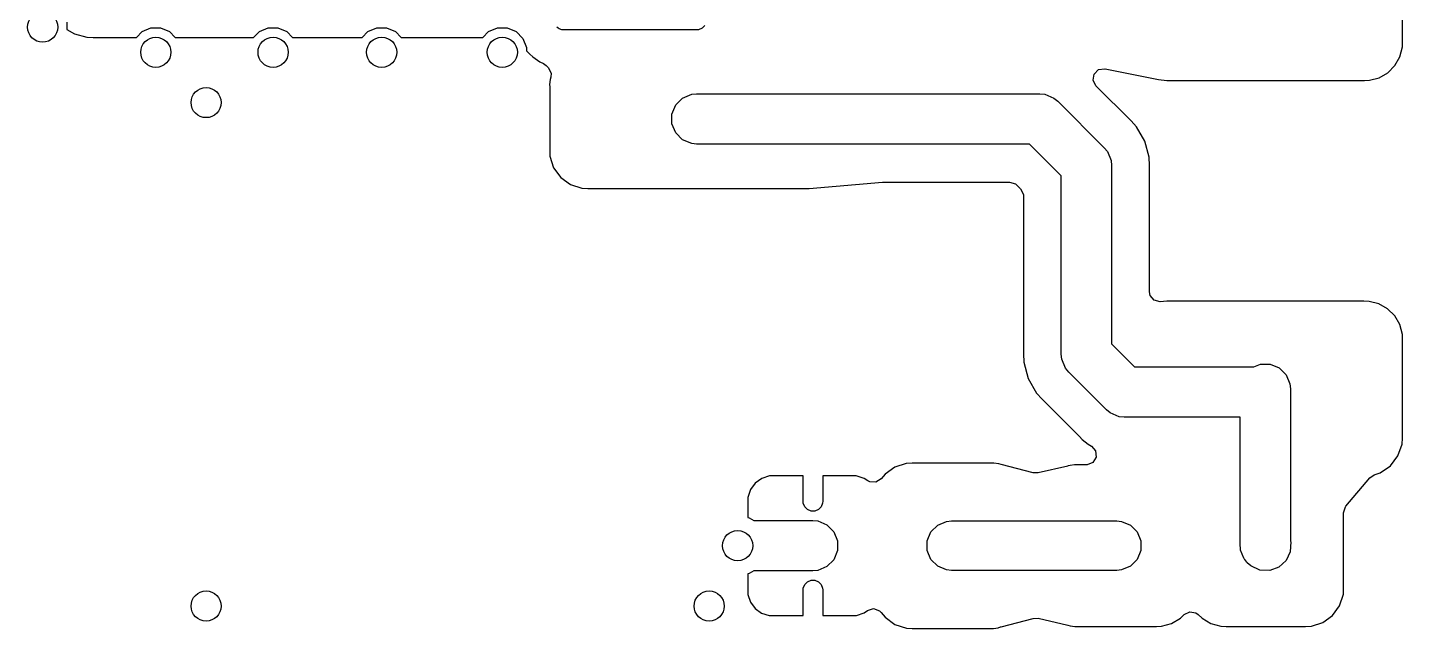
# Model space of a CAD drawing. Header units: inches. Extents: x 5.8 to 18, y -6.4 to -1.3.
# Drawn here: x 15.265 to 15.811, y -5.547 to -5.308 of the extents above; entities that cross this region are included whole.
import ezdxf

# ---------------------------------------------------------------- set-up
doc = ezdxf.new("R2010")
doc.units = ezdxf.units.IN
doc.header["$MEASUREMENT"] = 0
doc.layers.add('F.Cu', color=13, linetype='CONTINUOUS', true_color=0xc83434)

msp = doc.modelspace()

# ---------------------------------------------------------------- linework, layer by layer
at = {"layer": 'F.Cu', "linetype": 'CONTINUOUS'}
for p, q in [((15.8112, -5.31412), (15.8112, -5.27486)), ((15.2802, -5.30633), (15.2802, -5.30925)), ((15.53382, -5.30764), (15.53274, -5.30873)), ((15.2802, -5.30925), (15.28323, -5.31099)), ((15.28323, -5.31099), (15.28812, -5.31226)), ((15.28812, -5.31226), (15.29063, -5.31232)), ((15.29063, -5.31232), (15.30783, -5.31232)), ((15.30783, -5.31232), (15.31008, -5.31006)), ((15.31008, -5.31006), (15.31363, -5.30859)), ((15.31363, -5.30859), (15.31747, -5.30859)), ((15.31747, -5.30859), (15.32102, -5.31006)), ((15.32102, -5.31006), (15.32327, -5.31232)), ((15.32327, -5.31232), (15.35446, -5.31232)), ((15.35446, -5.31232), (15.35672, -5.31006)), ((15.35672, -5.31006), (15.36026, -5.30859)), ((15.36026, -5.30859), (15.36411, -5.30859)), ((15.36411, -5.30859), (15.36765, -5.31006)), ((15.36765, -5.31006), (15.36991, -5.31232)), ((15.36991, -5.31232), (15.39763, -5.31232)), ((15.39763, -5.31232), (15.39989, -5.31006)), ((15.39989, -5.31006), (15.40343, -5.30859)), ((15.40343, -5.30859), (15.40727, -5.30859)), ((15.40727, -5.30859), (15.41082, -5.31006)), ((15.41082, -5.31006), (15.41308, -5.31232)), ((15.41308, -5.31232), (15.44556, -5.31232)), ((15.44556, -5.31232), (15.44782, -5.31006)), ((15.44782, -5.31006), (15.45137, -5.30859)), ((15.45137, -5.30859), (15.45521, -5.30859)), ((15.45521, -5.30859), (15.45876, -5.31006)), ((15.45876, -5.31006), (15.46147, -5.31278)), ((15.46147, -5.31278), (15.46294, -5.31633)), ((15.47557, -5.30873), (15.47497, -5.30824)), ((15.47598, -5.3089), (15.47557, -5.30873)), ((15.47699, -5.30931), (15.47598, -5.3089)), ((15.47776, -5.30939), (15.47699, -5.30931)), ((15.53055, -5.30939), (15.47776, -5.30939)), ((15.53132, -5.30931), (15.53055, -5.30939)), ((15.53274, -5.30873), (15.53132, -5.30931)), ((15.46294, -5.31633), (15.46294, -5.31766)), ((15.46294, -5.31766), (15.46426, -5.31898)), ((15.81017, -5.32007), (15.81117, -5.31615)), ((15.81117, -5.31615), (15.8112, -5.31412)), ((15.46426, -5.31898), (15.46544, -5.32012)), ((15.46544, -5.32012), (15.46818, -5.32203)), ((15.46818, -5.32203), (15.46968, -5.32275)), ((15.46968, -5.32275), (15.47078, -5.32353)), ((15.47078, -5.32353), (15.47157, -5.32432)), ((15.47157, -5.32432), (15.47269, -5.32652)), ((15.80541, -5.32636), (15.80821, -5.32353)), ((15.80821, -5.32353), (15.81017, -5.32007)), ((15.47237, -5.32909), (15.47213, -5.33103)), ((15.47261, -5.32815), (15.47237, -5.32909)), ((15.47269, -5.32652), (15.47261, -5.32815)), ((15.68821, -5.32935), (15.6886, -5.3269)), ((15.68934, -5.33155), (15.68821, -5.32935)), ((15.6886, -5.3269), (15.69035, -5.32516)), ((15.69035, -5.32516), (15.69279, -5.32477)), ((15.69279, -5.32477), (15.69296, -5.3248)), ((15.69296, -5.3248), (15.71423, -5.32909)), ((15.71423, -5.32909), (15.71757, -5.32944)), ((15.71757, -5.32944), (15.79605, -5.32944)), ((15.79605, -5.32944), (15.79806, -5.32939)), ((15.79806, -5.32939), (15.80197, -5.32836)), ((15.80197, -5.32836), (15.80541, -5.32636)), ((15.47213, -5.33103), (15.47215, -5.33201)), ((15.47215, -5.33201), (15.47215, -5.33207)), ((15.47215, -5.33207), (15.47215, -5.35719)), ((15.525, -5.33643), (15.5286, -5.33494)), ((15.5286, -5.33494), (15.53055, -5.33474)), ((15.53055, -5.33474), (15.66705, -5.33474)), ((15.66705, -5.33474), (15.669, -5.33494)), ((15.669, -5.33494), (15.6726, -5.33643)), ((15.70327, -5.34548), (15.68934, -5.33155)), ((15.52074, -5.34279), (15.52224, -5.33919)), ((15.52224, -5.33919), (15.525, -5.33643)), ((15.6726, -5.33643), (15.6726, -5.33643)), ((15.6726, -5.33643), (15.67412, -5.33767)), ((15.67412, -5.33767), (15.69262, -5.35618)), ((15.52074, -5.34669), (15.52074, -5.34279)), ((15.70551, -5.34787), (15.70327, -5.34548)), ((15.52224, -5.3503), (15.52074, -5.34669)), ((15.525, -5.35306), (15.52224, -5.3503)), ((15.70881, -5.35358), (15.70551, -5.34787)), ((15.5286, -5.35455), (15.525, -5.35306)), ((15.53055, -5.35474), (15.5286, -5.35455)), ((15.66291, -5.35474), (15.53055, -5.35474)), ((15.67555, -5.36739), (15.66291, -5.35474)), ((15.69262, -5.35618), (15.69387, -5.35769)), ((15.71051, -5.35996), (15.70881, -5.35358)), ((15.47215, -5.35719), (15.47224, -5.35956)), ((15.47224, -5.35956), (15.47373, -5.36415)), ((15.69387, -5.35769), (15.69536, -5.3613)), ((15.69536, -5.3613), (15.69555, -5.36325)), ((15.71061, -5.36323), (15.71051, -5.35996)), ((15.47373, -5.36415), (15.47652, -5.36799)), ((15.47652, -5.36799), (15.48036, -5.37077)), ((15.67555, -5.43825), (15.67555, -5.36739)), ((15.69555, -5.36325), (15.69555, -5.43411)), ((15.71061, -5.41337), (15.71061, -5.36323)), ((15.48036, -5.37077), (15.48495, -5.37227)), ((15.48495, -5.37227), (15.48732, -5.37236)), ((15.48732, -5.37236), (15.57526, -5.37236)), ((15.57526, -5.37236), (15.60442, -5.36981)), ((15.60442, -5.36981), (15.60476, -5.3698)), ((15.60476, -5.3698), (15.65496, -5.3698)), ((15.65496, -5.3698), (15.65731, -5.37056)), ((15.65731, -5.37056), (15.65779, -5.37097)), ((15.65779, -5.37097), (15.65936, -5.37255)), ((15.65936, -5.37255), (15.66049, -5.37475)), ((15.66049, -5.37475), (15.66054, -5.37537)), ((15.66054, -5.37537), (15.66054, -5.4381)), ((15.7109, -5.41487), (15.71061, -5.41337)), ((15.71249, -5.41676), (15.7109, -5.41487)), ((15.71489, -5.41736), (15.71249, -5.41676)), ((15.7175, -5.41717), (15.71489, -5.41736)), ((15.79587, -5.41717), (15.7175, -5.41717)), ((15.7979, -5.4172), (15.79587, -5.41717)), ((15.80182, -5.4182), (15.7979, -5.4172)), ((15.80529, -5.42016), (15.80182, -5.4182)), ((15.80811, -5.42296), (15.80529, -5.42016)), ((15.81011, -5.4264), (15.80811, -5.42296)), ((15.81115, -5.43031), (15.81011, -5.4264)), ((15.8112, -5.43231), (15.81115, -5.43031)), ((15.8112, -5.47151), (15.8112, -5.43231)), ((15.66054, -5.4381), (15.66066, -5.44139)), ((15.67574, -5.4402), (15.67555, -5.43825)), ((15.69555, -5.43411), (15.70469, -5.44325)), ((15.66066, -5.44139), (15.66238, -5.44784)), ((15.67724, -5.4438), (15.67574, -5.4402)), ((15.67848, -5.44532), (15.67724, -5.4438)), ((15.67724, -5.4438), (15.67724, -5.4438)), ((15.70469, -5.44325), (15.75203, -5.44325)), ((15.75203, -5.44325), (15.7547, -5.44214)), ((15.7547, -5.44214), (15.7586, -5.44214)), ((15.7586, -5.44214), (15.76221, -5.44363)), ((15.76221, -5.44363), (15.76497, -5.44639)), ((15.66238, -5.44784), (15.66567, -5.45365)), ((15.69348, -5.46032), (15.67848, -5.44532)), ((15.76497, -5.44639), (15.76646, -5.45)), ((15.76646, -5.45), (15.76665, -5.45195)), ((15.66567, -5.45365), (15.66789, -5.45607)), ((15.76665, -5.45195), (15.76665, -5.51247)), ((15.66789, -5.45607), (15.68278, -5.47096)), ((15.695, -5.46156), (15.69348, -5.46032)), ((15.6986, -5.46306), (15.695, -5.46156)), ((15.70055, -5.46325), (15.6986, -5.46306)), ((15.74665, -5.46325), (15.70055, -5.46325)), ((15.74665, -5.51404), (15.74665, -5.46325)), ((15.68278, -5.47096), (15.68386, -5.47203)), ((15.81104, -5.4739), (15.8112, -5.47151)), ((15.68386, -5.47203), (15.68627, -5.47392)), ((15.68627, -5.47392), (15.68758, -5.47473)), ((15.68758, -5.47473), (15.68917, -5.47662)), ((15.68917, -5.47662), (15.68936, -5.47908)), ((15.80939, -5.4786), (15.81104, -5.4739)), ((15.61391, -5.48163), (15.60936, -5.48309)), ((15.61626, -5.48154), (15.61391, -5.48163)), ((15.64768, -5.48154), (15.61626, -5.48154)), ((15.64774, -5.48154), (15.64768, -5.48154)), ((15.64871, -5.48152), (15.64774, -5.48154)), ((15.65065, -5.48176), (15.64871, -5.48152)), ((15.65159, -5.482), (15.65065, -5.48176)), ((15.66438, -5.48535), (15.65159, -5.482)), ((15.67811, -5.48262), (15.6663, -5.48537)), ((15.6782, -5.4826), (15.67811, -5.48262)), ((15.67907, -5.48237), (15.6782, -5.4826)), ((15.68086, -5.48214), (15.67907, -5.48237)), ((15.68175, -5.48213), (15.68086, -5.48214)), ((15.68547, -5.48213), (15.68175, -5.48213)), ((15.68577, -5.48212), (15.68547, -5.48213)), ((15.68806, -5.48118), (15.68577, -5.48212)), ((15.68936, -5.47908), (15.68806, -5.48118)), ((15.80231, -5.48533), (15.80641, -5.4825)), ((15.80641, -5.4825), (15.80939, -5.4786)), ((15.55643, -5.48754), (15.55384, -5.48941)), ((15.55954, -5.48652), (15.55643, -5.48754)), ((15.56114, -5.48646), (15.55954, -5.48652)), ((15.57287, -5.48646), (15.56114, -5.48646)), ((15.57287, -5.49663), (15.57287, -5.48646)), ((15.59244, -5.48646), (15.58075, -5.48646)), ((15.58075, -5.48646), (15.58075, -5.49663)), ((15.59401, -5.48655), (15.59244, -5.48646)), ((15.59721, -5.48762), (15.59401, -5.48655)), ((15.59863, -5.48856), (15.59721, -5.48762)), ((15.60394, -5.48773), (15.60186, -5.48908)), ((15.60546, -5.48585), (15.60394, -5.48773)), ((15.60936, -5.48309), (15.60546, -5.48585)), ((15.6663, -5.48537), (15.66438, -5.48535)), ((15.78871, -5.49858), (15.79816, -5.48736)), ((15.79816, -5.48736), (15.79992, -5.48616)), ((15.79992, -5.48616), (15.80231, -5.48533)), ((15.55196, -5.492), (15.55095, -5.49511)), ((15.55384, -5.48941), (15.55196, -5.492)), ((15.59939, -5.48895), (15.59863, -5.48856)), ((15.60186, -5.48908), (15.59939, -5.48895)), ((15.55095, -5.49511), (15.55089, -5.49671)), ((15.55089, -5.49671), (15.55089, -5.50302)), ((15.57295, -5.4974), (15.57287, -5.49663)), ((15.57354, -5.49882), (15.57295, -5.4974)), ((15.57462, -5.49991), (15.57354, -5.49882)), ((15.58008, -5.49882), (15.579, -5.49991)), ((15.58067, -5.4974), (15.58008, -5.49882)), ((15.58075, -5.49663), (15.58067, -5.4974)), ((15.78777, -5.50116), (15.78854, -5.49881)), ((15.78854, -5.49881), (15.78871, -5.49858)), ((15.55089, -5.50302), (15.55147, -5.50318)), ((15.55147, -5.50318), (15.55336, -5.50427)), ((15.55336, -5.50427), (15.57675, -5.50427)), ((15.57604, -5.5005), (15.57462, -5.49991)), ((15.57758, -5.5005), (15.57604, -5.5005)), ((15.57675, -5.50427), (15.5787, -5.50446)), ((15.579, -5.49991), (15.57758, -5.5005)), ((15.5787, -5.50446), (15.58231, -5.50596)), ((15.6264, -5.50609), (15.62995, -5.50462)), ((15.62995, -5.50462), (15.63187, -5.50443)), ((15.63187, -5.50443), (15.69756, -5.50443)), ((15.69756, -5.50443), (15.69948, -5.50462)), ((15.69948, -5.50462), (15.70303, -5.50609)), ((15.78777, -5.5312), (15.78777, -5.50116)), ((15.58231, -5.50596), (15.58507, -5.50872)), ((15.58507, -5.50872), (15.58656, -5.51232)), ((15.62222, -5.51235), (15.62369, -5.5088)), ((15.62369, -5.5088), (15.6264, -5.50609)), ((15.70303, -5.50609), (15.70574, -5.5088)), ((15.70574, -5.5088), (15.70721, -5.51235)), ((15.58656, -5.51232), (15.58656, -5.51622)), ((15.62222, -5.51619), (15.62222, -5.51235)), ((15.70721, -5.51235), (15.70721, -5.51619)), ((15.74678, -5.51532), (15.74665, -5.51404)), ((15.74677, -5.51556), (15.74678, -5.51532)), ((15.74682, -5.51568), (15.74677, -5.51556)), ((15.74685, -5.51599), (15.74682, -5.51568)), ((15.76675, -5.51275), (15.76658, -5.51665)), ((15.76665, -5.51247), (15.76675, -5.51275)), ((15.58507, -5.51983), (15.58231, -5.52259)), ((15.58656, -5.51622), (15.58507, -5.51983)), ((15.62369, -5.51974), (15.62222, -5.51619)), ((15.6264, -5.52246), (15.62369, -5.51974)), ((15.70574, -5.51974), (15.70303, -5.52246)), ((15.70721, -5.51619), (15.70574, -5.51974)), ((15.74751, -5.51759), (15.74685, -5.51599)), ((15.74811, -5.51922), (15.74751, -5.51759)), ((15.74829, -5.51947), (15.74811, -5.51922)), ((15.74834, -5.51959), (15.74829, -5.51947)), ((15.74851, -5.51976), (15.74834, -5.51959)), ((15.74928, -5.52079), (15.74851, -5.51976)), ((15.7495, -5.52103), (15.74928, -5.52079)), ((15.75096, -5.52234), (15.7495, -5.52103)), ((15.76494, -5.52018), (15.76206, -5.52282)), ((15.76658, -5.51665), (15.76494, -5.52018)), ((15.55147, -5.52537), (15.55089, -5.52552)), ((15.55089, -5.52552), (15.55089, -5.53201)), ((15.55336, -5.52427), (15.55147, -5.52537)), ((15.57675, -5.52427), (15.55336, -5.52427)), ((15.5787, -5.52408), (15.57675, -5.52427)), ((15.58231, -5.52259), (15.5787, -5.52408)), ((15.62995, -5.52393), (15.6264, -5.52246)), ((15.63187, -5.52411), (15.62995, -5.52393)), ((15.69756, -5.52411), (15.63187, -5.52411)), ((15.69948, -5.52393), (15.69756, -5.52411)), ((15.70303, -5.52246), (15.69948, -5.52393)), ((15.7545, -5.52399), (15.75096, -5.52234)), ((15.75839, -5.52415), (15.7545, -5.52399)), ((15.76206, -5.52282), (15.75839, -5.52415)), ((15.55089, -5.53201), (15.55094, -5.53361)), ((15.57287, -5.53187), (15.57295, -5.5311)), ((15.57287, -5.54204), (15.57287, -5.53187)), ((15.57295, -5.5311), (15.57354, -5.52968)), ((15.57354, -5.52968), (15.57462, -5.5286)), ((15.57462, -5.5286), (15.57604, -5.52801)), ((15.57604, -5.52801), (15.57758, -5.52801)), ((15.57758, -5.52801), (15.579, -5.5286)), ((15.579, -5.5286), (15.58008, -5.52968)), ((15.58008, -5.52968), (15.58067, -5.5311)), ((15.58067, -5.5311), (15.58075, -5.53187)), ((15.58075, -5.53187), (15.58075, -5.54204)), ((15.78768, -5.53358), (15.78777, -5.5312)), ((15.55094, -5.53361), (15.55193, -5.53669)), ((15.55193, -5.53669), (15.5538, -5.53924)), ((15.78619, -5.53816), (15.78768, -5.53358)), ((15.5538, -5.53924), (15.55637, -5.54107)), ((15.55637, -5.54107), (15.55947, -5.54202)), ((15.55947, -5.54202), (15.56109, -5.54204)), ((15.56109, -5.54204), (15.57287, -5.54204)), ((15.58075, -5.54204), (15.59249, -5.54204)), ((15.59249, -5.54204), (15.59407, -5.54199)), ((15.59407, -5.54199), (15.59719, -5.54095)), ((15.59719, -5.54095), (15.59853, -5.54001)), ((15.59853, -5.54001), (15.60089, -5.53929)), ((15.60089, -5.53929), (15.60323, -5.54009)), ((15.60323, -5.54009), (15.60396, -5.5408)), ((15.60396, -5.5408), (15.60548, -5.54271)), ((15.60548, -5.54271), (15.60937, -5.54553)), ((15.72291, -5.5431), (15.72439, -5.54163)), ((15.72439, -5.54163), (15.72659, -5.54052)), ((15.72659, -5.54052), (15.72903, -5.54091)), ((15.72903, -5.54091), (15.73, -5.54161)), ((15.73, -5.54161), (15.7315, -5.54308)), ((15.77956, -5.54479), (15.7834, -5.542)), ((15.7834, -5.542), (15.78619, -5.53816)), ((15.60937, -5.54553), (15.61394, -5.54705)), ((15.61394, -5.54705), (15.61628, -5.54716)), ((15.61628, -5.54716), (15.64768, -5.54716)), ((15.64768, -5.54716), (15.64769, -5.54716)), ((15.64769, -5.54716), (15.64862, -5.54717)), ((15.64862, -5.54717), (15.65046, -5.54687)), ((15.65046, -5.54687), (15.65135, -5.54657)), ((15.65135, -5.54657), (15.65159, -5.5465)), ((15.65159, -5.5465), (15.66438, -5.54316)), ((15.66438, -5.54316), (15.6663, -5.54313)), ((15.6663, -5.54313), (15.67809, -5.54588)), ((15.67809, -5.54588), (15.67902, -5.54609)), ((15.67902, -5.54609), (15.68093, -5.54634)), ((15.68093, -5.54634), (15.68181, -5.54637)), ((15.68181, -5.54637), (15.71336, -5.54637)), ((15.71336, -5.54637), (15.7154, -5.54631)), ((15.7154, -5.54631), (15.71937, -5.54522)), ((15.71937, -5.54522), (15.72291, -5.5431)), ((15.7315, -5.54308), (15.73505, -5.54519)), ((15.73505, -5.54519), (15.73903, -5.5463)), ((15.73903, -5.5463), (15.74106, -5.54637)), ((15.74106, -5.54637), (15.7726, -5.54637)), ((15.7726, -5.54637), (15.77497, -5.54628)), ((15.77497, -5.54628), (15.77956, -5.54479))]:
    msp.add_line(p, q, dxfattribs=at)
at = {"layer": 'F.Cu'}
for centre, radius in [((15.27055, -5.30825), 0.006), ((15.31555, -5.31825), 0.006), ((15.36219, -5.31825), 0.006), ((15.40535, -5.31825), 0.006), ((15.45329, -5.31825), 0.006), ((15.33555, -5.33825), 0.00598), ((15.54687, -5.51427), 0.006), ((15.33555, -5.53825), 0.00598), ((15.53555, -5.53825), 0.00598)]:
    msp.add_circle(centre, radius, dxfattribs=at)

doc.saveas('drawing.dxf')
